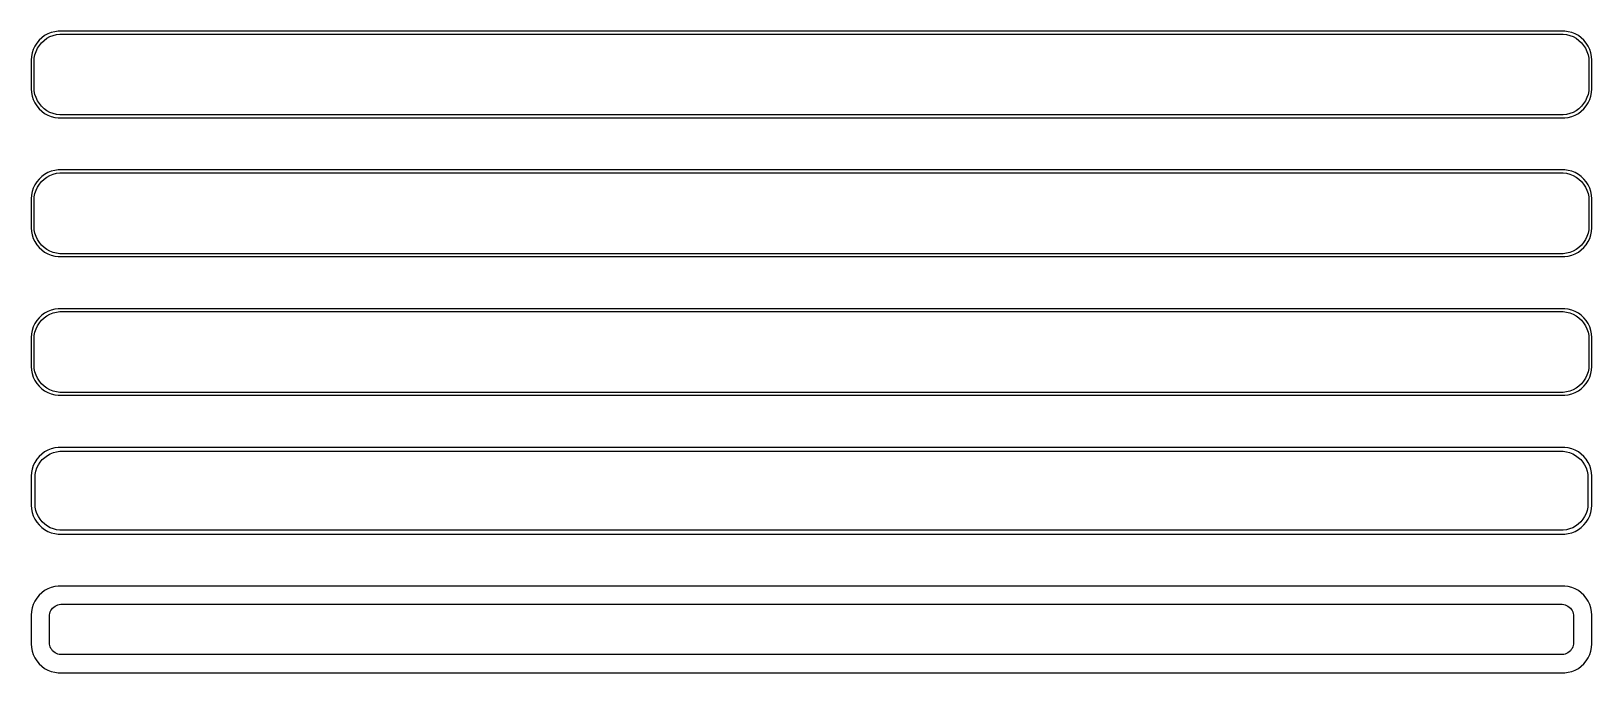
# Model space of a CAD drawing. Header units: metres. Extents: x -135 to 135, y 113 to 223.
import ezdxf

# ---------------------------------------------------------------- set-up
doc = ezdxf.new("R2010")
doc.units = ezdxf.units.M

msp = doc.modelspace()

# ---------------------------------------------------------------- linework, layer by layer
for p, q in [((-134.045, 221.439), (-134.382, 220.909)), ((-133.645, 221.923), (-134.045, 221.439)), ((-133.187, 222.353), (-133.645, 221.923)), ((-133.593, 221.042), (-133.213, 221.502)), ((-133.213, 221.502), (-132.778, 221.91)), ((-132.679, 222.722), (-133.187, 222.353)), ((-132.778, 221.91), (-132.295, 222.261)), ((-132.129, 223.024), (-132.679, 222.722)), ((-132.295, 222.261), (-131.772, 222.548)), ((-131.545, 223.255), (-132.129, 223.024)), ((-131.772, 222.548), (-131.218, 222.768)), ((-130.937, 223.411), (-131.545, 223.255)), ((-131.218, 222.768), (-130.64, 222.916)), ((-130.314, 223.49), (-130.937, 223.411)), ((-130.64, 222.916), (-130.048, 222.991)), ((130.314, 223.49), (-130.314, 223.49)), ((-130.048, 222.991), (130.048, 222.991)), ((130.048, 222.991), (130.64, 222.916)), ((130.937, 223.411), (130.314, 223.49)), ((130.64, 222.916), (131.218, 222.768)), ((131.545, 223.255), (130.937, 223.411)), ((131.218, 222.768), (131.772, 222.548)), ((132.129, 223.024), (131.545, 223.255)), ((131.772, 222.548), (132.295, 222.261)), ((132.679, 222.722), (132.129, 223.024)), ((132.295, 222.261), (132.778, 221.91)), ((133.187, 222.353), (132.679, 222.722)), ((132.778, 221.91), (133.213, 221.502)), ((133.645, 221.923), (133.187, 222.353)), ((133.213, 221.502), (133.593, 221.042)), ((134.045, 221.439), (133.645, 221.923)), ((134.382, 220.909), (134.045, 221.439)), ((-134.961, 219.127), (-135, 218.5)), ((-134.843, 219.743), (-134.961, 219.127)), ((-134.649, 220.341), (-134.843, 219.743)), ((-134.382, 220.909), (-134.649, 220.341)), ((-134.5, 218.25), (-134.463, 218.845)), ((-134.463, 218.845), (-134.351, 219.431)), ((-134.351, 219.431), (-134.166, 219.999)), ((-134.166, 219.999), (-133.912, 220.538)), ((-133.912, 220.538), (-133.593, 221.042)), ((133.593, 221.042), (133.912, 220.538)), ((133.912, 220.538), (134.166, 219.999)), ((134.166, 219.999), (134.351, 219.431)), ((134.351, 219.431), (134.463, 218.845)), ((134.649, 220.341), (134.382, 220.909)), ((134.463, 218.845), (134.5, 218.25)), ((134.843, 219.743), (134.649, 220.341)), ((134.961, 219.127), (134.843, 219.743)), ((135, 218.5), (134.961, 219.127)), ((-135, 218.5), (-135, 213.5)), ((-134.5, 213.75), (-134.5, 218.25)), ((134.5, 218.25), (134.5, 213.75)), ((135, 213.5), (135, 218.5)), ((-135, 213.5), (-134.961, 212.873)), ((-134.463, 213.155), (-134.5, 213.75)), ((134.5, 213.75), (134.463, 213.155)), ((134.961, 212.873), (135, 213.5)), ((-134.961, 212.873), (-134.843, 212.257)), ((-134.843, 212.257), (-134.649, 211.659)), ((-134.649, 211.659), (-134.382, 211.091)), ((-134.351, 212.569), (-134.463, 213.155)), ((-134.382, 211.091), (-134.045, 210.561)), ((-134.166, 212.001), (-134.351, 212.569)), ((-133.912, 211.462), (-134.166, 212.001)), ((-133.593, 210.958), (-133.912, 211.462)), ((-133.213, 210.498), (-133.593, 210.958)), ((133.593, 210.958), (133.213, 210.498)), ((133.912, 211.462), (133.593, 210.958)), ((134.166, 212.001), (133.912, 211.462)), ((134.045, 210.561), (134.382, 211.091)), ((134.351, 212.569), (134.166, 212.001)), ((134.463, 213.155), (134.351, 212.569)), ((134.382, 211.091), (134.649, 211.659)), ((134.649, 211.659), (134.843, 212.257)), ((134.843, 212.257), (134.961, 212.873)), ((-134.045, 210.561), (-133.645, 210.077)), ((-133.645, 210.077), (-133.187, 209.647)), ((-132.778, 210.09), (-133.213, 210.498)), ((-133.187, 209.647), (-132.679, 209.278)), ((-132.295, 209.739), (-132.778, 210.09)), ((-132.679, 209.278), (-132.129, 208.976)), ((-131.772, 209.452), (-132.295, 209.739)), ((-132.129, 208.976), (-131.545, 208.745)), ((-131.218, 209.232), (-131.772, 209.452)), ((-131.545, 208.745), (-130.937, 208.589)), ((-130.64, 209.084), (-131.218, 209.232)), ((-130.937, 208.589), (-130.314, 208.51)), ((-130.048, 209.009), (-130.64, 209.084)), ((-130.314, 208.51), (130.314, 208.51)), ((130.048, 209.009), (-130.048, 209.009)), ((130.64, 209.084), (130.048, 209.009)), ((130.314, 208.51), (130.937, 208.589)), ((131.218, 209.232), (130.64, 209.084)), ((130.937, 208.589), (131.545, 208.745)), ((131.772, 209.452), (131.218, 209.232)), ((131.545, 208.745), (132.129, 208.976)), ((132.295, 209.739), (131.772, 209.452)), ((132.129, 208.976), (132.679, 209.278)), ((132.778, 210.09), (132.295, 209.739)), ((132.679, 209.278), (133.187, 209.647)), ((133.213, 210.498), (132.778, 210.09)), ((133.187, 209.647), (133.645, 210.077)), ((133.645, 210.077), (134.045, 210.561)), ((-134.045, 197.439), (-134.382, 196.909)), ((-133.645, 197.923), (-134.045, 197.439)), ((-133.187, 198.353), (-133.645, 197.923)), ((-133.593, 197.042), (-133.213, 197.502)), ((-133.213, 197.502), (-132.778, 197.91)), ((-132.679, 198.722), (-133.187, 198.353)), ((-132.778, 197.91), (-132.295, 198.261)), ((-132.129, 199.024), (-132.679, 198.722)), ((-132.295, 198.261), (-131.772, 198.548)), ((-131.545, 199.255), (-132.129, 199.024)), ((-131.772, 198.548), (-131.218, 198.768)), ((-130.937, 199.411), (-131.545, 199.255)), ((-131.218, 198.768), (-130.64, 198.916)), ((-130.314, 199.49), (-130.937, 199.411)), ((-130.64, 198.916), (-130.048, 198.991)), ((130.314, 199.49), (-130.314, 199.49)), ((-130.048, 198.991), (130.048, 198.991)), ((130.048, 198.991), (130.64, 198.916)), ((130.937, 199.411), (130.314, 199.49)), ((130.64, 198.916), (131.218, 198.768)), ((131.545, 199.255), (130.937, 199.411)), ((131.218, 198.768), (131.772, 198.548)), ((132.129, 199.024), (131.545, 199.255)), ((131.772, 198.548), (132.295, 198.261)), ((132.679, 198.722), (132.129, 199.024)), ((132.295, 198.261), (132.778, 197.91)), ((133.187, 198.353), (132.679, 198.722)), ((132.778, 197.91), (133.213, 197.502)), ((133.645, 197.923), (133.187, 198.353)), ((133.213, 197.502), (133.593, 197.042)), ((134.045, 197.439), (133.645, 197.923)), ((134.382, 196.909), (134.045, 197.439)), ((-134.961, 195.127), (-135, 194.5)), ((-135, 194.5), (-135, 189.5)), ((-134.843, 195.743), (-134.961, 195.127)), ((-134.649, 196.341), (-134.843, 195.743)), ((-134.382, 196.909), (-134.649, 196.341)), ((-134.5, 194.25), (-134.463, 194.845)), ((-134.463, 194.845), (-134.351, 195.431)), ((-134.351, 195.431), (-134.166, 195.999)), ((-134.166, 195.999), (-133.912, 196.538)), ((-133.912, 196.538), (-133.593, 197.042)), ((133.593, 197.042), (133.912, 196.538)), ((133.912, 196.538), (134.166, 195.999)), ((134.166, 195.999), (134.351, 195.431)), ((134.351, 195.431), (134.463, 194.845)), ((134.649, 196.341), (134.382, 196.909)), ((134.463, 194.845), (134.5, 194.25)), ((134.843, 195.743), (134.649, 196.341)), ((134.961, 195.127), (134.843, 195.743)), ((135, 194.5), (134.961, 195.127)), ((135, 189.5), (135, 194.5)), ((-134.5, 189.75), (-134.5, 194.25)), ((134.5, 194.25), (134.5, 189.75)), ((-135, 189.5), (-134.961, 188.873)), ((-134.463, 189.155), (-134.5, 189.75)), ((-134.351, 188.569), (-134.463, 189.155)), ((134.463, 189.155), (134.351, 188.569)), ((134.5, 189.75), (134.463, 189.155)), ((134.961, 188.873), (135, 189.5)), ((-134.961, 188.873), (-134.843, 188.257)), ((-134.843, 188.257), (-134.649, 187.659)), ((-134.649, 187.659), (-134.382, 187.091)), ((-134.382, 187.091), (-134.045, 186.561)), ((-134.166, 188.001), (-134.351, 188.569)), ((-133.912, 187.462), (-134.166, 188.001)), ((-134.045, 186.561), (-133.645, 186.077)), ((-133.593, 186.958), (-133.912, 187.462)), ((-133.213, 186.498), (-133.593, 186.958)), ((-132.778, 186.09), (-133.213, 186.498)), ((133.213, 186.498), (132.778, 186.09)), ((133.593, 186.958), (133.213, 186.498)), ((133.912, 187.462), (133.593, 186.958)), ((133.645, 186.077), (134.045, 186.561)), ((134.166, 188.001), (133.912, 187.462)), ((134.045, 186.561), (134.382, 187.091)), ((134.351, 188.569), (134.166, 188.001)), ((134.382, 187.091), (134.649, 187.659)), ((134.649, 187.659), (134.843, 188.257)), ((134.843, 188.257), (134.961, 188.873)), ((-133.645, 186.077), (-133.187, 185.647)), ((-133.187, 185.647), (-132.679, 185.278)), ((-132.295, 185.739), (-132.778, 186.09)), ((-132.679, 185.278), (-132.129, 184.976)), ((-131.772, 185.452), (-132.295, 185.739)), ((-132.129, 184.976), (-131.545, 184.745)), ((-131.218, 185.232), (-131.772, 185.452)), ((-131.545, 184.745), (-130.937, 184.589)), ((-130.64, 185.084), (-131.218, 185.232)), ((-130.937, 184.589), (-130.314, 184.51)), ((-130.048, 185.009), (-130.64, 185.084)), ((-130.314, 184.51), (130.314, 184.51)), ((130.048, 185.009), (-130.048, 185.009)), ((130.64, 185.084), (130.048, 185.009)), ((130.314, 184.51), (130.937, 184.589)), ((131.218, 185.232), (130.64, 185.084)), ((130.937, 184.589), (131.545, 184.745)), ((131.772, 185.452), (131.218, 185.232)), ((131.545, 184.745), (132.129, 184.976)), ((132.295, 185.739), (131.772, 185.452)), ((132.129, 184.976), (132.679, 185.278)), ((132.778, 186.09), (132.295, 185.739)), ((132.679, 185.278), (133.187, 185.647)), ((133.187, 185.647), (133.645, 186.077)), ((-134.382, 172.909), (-134.649, 172.341)), ((-134.045, 173.439), (-134.382, 172.909)), ((-133.645, 173.923), (-134.045, 173.439)), ((-133.912, 172.538), (-133.593, 173.042)), ((-133.187, 174.353), (-133.645, 173.923)), ((-133.593, 173.042), (-133.213, 173.502)), ((-133.213, 173.502), (-132.778, 173.91)), ((-132.679, 174.722), (-133.187, 174.353)), ((-132.778, 173.91), (-132.295, 174.261)), ((-132.129, 175.024), (-132.679, 174.722)), ((-132.295, 174.261), (-131.772, 174.548)), ((-131.545, 175.255), (-132.129, 175.024)), ((-131.772, 174.548), (-131.218, 174.768)), ((-130.937, 175.411), (-131.545, 175.255)), ((-131.218, 174.768), (-130.64, 174.916)), ((-130.314, 175.49), (-130.937, 175.411)), ((-130.64, 174.916), (-130.048, 174.991)), ((130.314, 175.49), (-130.314, 175.49)), ((-130.048, 174.991), (130.048, 174.991)), ((130.048, 174.991), (130.64, 174.916)), ((130.937, 175.411), (130.314, 175.49)), ((130.64, 174.916), (131.218, 174.768)), ((131.545, 175.255), (130.937, 175.411)), ((131.218, 174.768), (131.772, 174.548)), ((132.129, 175.024), (131.545, 175.255)), ((131.772, 174.548), (132.295, 174.261)), ((132.679, 174.722), (132.129, 175.024)), ((132.295, 174.261), (132.778, 173.91)), ((133.187, 174.353), (132.679, 174.722)), ((132.778, 173.91), (133.213, 173.502)), ((133.645, 173.923), (133.187, 174.353)), ((133.213, 173.502), (133.593, 173.042)), ((133.593, 173.042), (133.912, 172.538)), ((134.045, 173.439), (133.645, 173.923)), ((134.382, 172.909), (134.045, 173.439)), ((134.649, 172.341), (134.382, 172.909)), ((-134.961, 171.127), (-135, 170.5)), ((-135, 170.5), (-135, 165.5)), ((-134.843, 171.743), (-134.961, 171.127)), ((-134.649, 172.341), (-134.843, 171.743)), ((-134.5, 170.25), (-134.463, 170.845)), ((-134.5, 165.75), (-134.5, 170.25)), ((-134.463, 170.845), (-134.351, 171.431)), ((-134.351, 171.431), (-134.166, 171.999)), ((-134.166, 171.999), (-133.912, 172.538)), ((133.912, 172.538), (134.166, 171.999)), ((134.166, 171.999), (134.351, 171.431)), ((134.351, 171.431), (134.463, 170.845)), ((134.463, 170.845), (134.5, 170.25)), ((134.5, 170.25), (134.5, 165.75)), ((134.843, 171.743), (134.649, 172.341)), ((134.961, 171.127), (134.843, 171.743)), ((135, 170.5), (134.961, 171.127)), ((135, 165.5), (135, 170.5)), ((-135, 165.5), (-134.961, 164.873)), ((-134.961, 164.873), (-134.843, 164.257)), ((-134.463, 165.155), (-134.5, 165.75)), ((-134.351, 164.569), (-134.463, 165.155)), ((134.463, 165.155), (134.351, 164.569)), ((134.5, 165.75), (134.463, 165.155)), ((134.843, 164.257), (134.961, 164.873)), ((134.961, 164.873), (135, 165.5)), ((-134.843, 164.257), (-134.649, 163.659)), ((-134.649, 163.659), (-134.382, 163.091)), ((-134.382, 163.091), (-134.045, 162.561)), ((-134.166, 164.001), (-134.351, 164.569)), ((-133.912, 163.462), (-134.166, 164.001)), ((-134.045, 162.561), (-133.645, 162.077)), ((-133.593, 162.958), (-133.912, 163.462)), ((-133.645, 162.077), (-133.187, 161.647)), ((-133.213, 162.498), (-133.593, 162.958)), ((-132.778, 162.09), (-133.213, 162.498)), ((-132.295, 161.739), (-132.778, 162.09)), ((132.778, 162.09), (132.295, 161.739)), ((133.213, 162.498), (132.778, 162.09)), ((133.187, 161.647), (133.645, 162.077)), ((133.593, 162.958), (133.213, 162.498)), ((133.912, 163.462), (133.593, 162.958)), ((133.645, 162.077), (134.045, 162.561)), ((134.166, 164.001), (133.912, 163.462)), ((134.045, 162.561), (134.382, 163.091)), ((134.351, 164.569), (134.166, 164.001)), ((134.382, 163.091), (134.649, 163.659)), ((134.649, 163.659), (134.843, 164.257)), ((-133.187, 161.647), (-132.679, 161.278)), ((-132.679, 161.278), (-132.129, 160.976)), ((-131.772, 161.452), (-132.295, 161.739)), ((-132.129, 160.976), (-131.545, 160.745)), ((-131.218, 161.232), (-131.772, 161.452)), ((-131.545, 160.745), (-130.937, 160.589)), ((-130.64, 161.084), (-131.218, 161.232)), ((-130.937, 160.589), (-130.314, 160.51)), ((-130.048, 161.009), (-130.64, 161.084)), ((-130.314, 160.51), (130.314, 160.51)), ((130.048, 161.009), (-130.048, 161.009)), ((130.64, 161.084), (130.048, 161.009)), ((130.314, 160.51), (130.937, 160.589)), ((131.218, 161.232), (130.64, 161.084)), ((130.937, 160.589), (131.545, 160.745)), ((131.772, 161.452), (131.218, 161.232)), ((131.545, 160.745), (132.129, 160.976)), ((132.295, 161.739), (131.772, 161.452)), ((132.129, 160.976), (132.679, 161.278)), ((132.679, 161.278), (133.187, 161.647)), ((-131.545, 151.255), (-132.129, 151.024)), ((-130.937, 151.411), (-131.545, 151.255)), ((-130.314, 151.49), (-130.937, 151.411)), ((130.314, 151.49), (-130.314, 151.49)), ((130.937, 151.411), (130.314, 151.49)), ((131.545, 151.255), (130.937, 151.411)), ((132.129, 151.024), (131.545, 151.255)), ((-134.382, 148.909), (-134.649, 148.341)), ((-134.045, 149.439), (-134.382, 148.909)), ((-133.645, 149.923), (-134.045, 149.439)), ((-133.762, 148.456), (-133.454, 148.941)), ((-133.187, 150.353), (-133.645, 149.923)), ((-133.454, 148.941), (-133.088, 149.384)), ((-132.679, 150.722), (-133.187, 150.353)), ((-133.088, 149.384), (-132.668, 149.778)), ((-132.129, 151.024), (-132.679, 150.722)), ((-132.668, 149.778), (-132.203, 150.116)), ((-132.203, 150.116), (-131.699, 150.393)), ((-131.699, 150.393), (-131.165, 150.604)), ((-131.165, 150.604), (-130.608, 150.747)), ((-130.608, 150.747), (-130.037, 150.819)), ((-130.037, 150.819), (130.037, 150.819)), ((130.037, 150.819), (130.608, 150.747)), ((130.608, 150.747), (131.165, 150.604)), ((131.165, 150.604), (131.699, 150.393)), ((131.699, 150.393), (132.203, 150.116)), ((132.679, 150.722), (132.129, 151.024)), ((132.203, 150.116), (132.668, 149.778)), ((132.668, 149.778), (133.088, 149.384)), ((133.187, 150.353), (132.679, 150.722)), ((133.088, 149.384), (133.454, 148.941)), ((133.645, 149.923), (133.187, 150.353)), ((133.454, 148.941), (133.762, 148.456)), ((134.045, 149.439), (133.645, 149.923)), ((134.382, 148.909), (134.045, 149.439)), ((134.649, 148.341), (134.382, 148.909)), ((-134.961, 147.127), (-135, 146.5)), ((-135, 146.5), (-135, 141.5)), ((-134.843, 147.743), (-134.961, 147.127)), ((-134.649, 148.341), (-134.843, 147.743)), ((-134.328, 146.25), (-134.292, 146.824)), ((-134.328, 141.75), (-134.328, 146.25)), ((-134.292, 146.824), (-134.185, 147.389)), ((-134.185, 147.389), (-134.007, 147.935)), ((-134.007, 147.935), (-133.762, 148.456)), ((133.762, 148.456), (134.007, 147.935)), ((134.007, 147.935), (134.185, 147.389)), ((134.185, 147.389), (134.292, 146.824)), ((134.292, 146.824), (134.328, 146.25)), ((134.328, 146.25), (134.328, 141.75)), ((134.843, 147.743), (134.649, 148.341)), ((134.961, 147.127), (134.843, 147.743)), ((135, 146.5), (134.961, 147.127)), ((135, 141.5), (135, 146.5)), ((-135, 141.5), (-134.961, 140.873)), ((-134.961, 140.873), (-134.843, 140.257)), ((-134.292, 141.176), (-134.328, 141.75)), ((-134.185, 140.611), (-134.292, 141.176)), ((-134.007, 140.065), (-134.185, 140.611)), ((134.185, 140.611), (134.007, 140.065)), ((134.292, 141.176), (134.185, 140.611)), ((134.328, 141.75), (134.292, 141.176)), ((134.843, 140.257), (134.961, 140.873)), ((134.961, 140.873), (135, 141.5)), ((-134.843, 140.257), (-134.649, 139.659)), ((-134.649, 139.659), (-134.382, 139.091)), ((-134.382, 139.091), (-134.045, 138.561)), ((-134.045, 138.561), (-133.645, 138.077)), ((-133.762, 139.544), (-134.007, 140.065)), ((-133.454, 139.059), (-133.762, 139.544)), ((-133.645, 138.077), (-133.187, 137.647)), ((-133.088, 138.616), (-133.454, 139.059)), ((-132.668, 138.222), (-133.088, 138.616)), ((-132.203, 137.884), (-132.668, 138.222)), ((-131.699, 137.607), (-132.203, 137.884)), ((132.203, 137.884), (131.699, 137.607)), ((132.668, 138.222), (132.203, 137.884)), ((133.088, 138.616), (132.668, 138.222)), ((133.454, 139.059), (133.088, 138.616)), ((133.187, 137.647), (133.645, 138.077)), ((133.762, 139.544), (133.454, 139.059)), ((133.645, 138.077), (134.045, 138.561)), ((134.007, 140.065), (133.762, 139.544)), ((134.045, 138.561), (134.382, 139.091)), ((134.382, 139.091), (134.649, 139.659)), ((134.649, 139.659), (134.843, 140.257)), ((-133.187, 137.647), (-132.679, 137.278)), ((-132.679, 137.278), (-132.129, 136.976)), ((-132.129, 136.976), (-131.545, 136.745)), ((-131.165, 137.396), (-131.699, 137.607)), ((-131.545, 136.745), (-130.937, 136.589)), ((-130.608, 137.253), (-131.165, 137.396)), ((-130.937, 136.589), (-130.314, 136.51)), ((-130.037, 137.181), (-130.608, 137.253)), ((-130.314, 136.51), (130.314, 136.51)), ((130.037, 137.181), (-130.037, 137.181)), ((130.608, 137.253), (130.037, 137.181)), ((130.314, 136.51), (130.937, 136.589)), ((131.165, 137.396), (130.608, 137.253)), ((130.937, 136.589), (131.545, 136.745)), ((131.699, 137.607), (131.165, 137.396)), ((131.545, 136.745), (132.129, 136.976)), ((132.129, 136.976), (132.679, 137.278)), ((132.679, 137.278), (133.187, 137.647)), ((-132.129, 127.024), (-132.679, 126.722)), ((-131.545, 127.255), (-132.129, 127.024)), ((-130.937, 127.411), (-131.545, 127.255)), ((-130.314, 127.49), (-130.937, 127.411)), ((130.314, 127.49), (-130.314, 127.49)), ((130.937, 127.411), (130.314, 127.49)), ((131.545, 127.255), (130.937, 127.411)), ((132.129, 127.024), (131.545, 127.255)), ((132.679, 126.722), (132.129, 127.024)), ((-134.649, 124.341), (-134.843, 123.743)), ((-134.382, 124.909), (-134.649, 124.341)), ((-134.045, 125.439), (-134.382, 124.909)), ((-133.645, 125.923), (-134.045, 125.439)), ((-133.187, 126.353), (-133.645, 125.923)), ((-132.679, 126.722), (-133.187, 126.353)), ((-130.648, 124.159), (-130.402, 124.256)), ((-130.402, 124.256), (-130.145, 124.322)), ((-130.145, 124.322), (-129.882, 124.355)), ((-129.882, 124.355), (129.882, 124.355)), ((129.882, 124.355), (130.145, 124.322)), ((130.145, 124.322), (130.402, 124.256)), ((130.402, 124.256), (130.648, 124.159)), ((133.187, 126.353), (132.679, 126.722)), ((133.645, 125.923), (133.187, 126.353)), ((134.045, 125.439), (133.645, 125.923)), ((134.382, 124.909), (134.045, 125.439)), ((134.649, 124.341), (134.382, 124.909)), ((134.843, 123.743), (134.649, 124.341)), ((-134.961, 123.127), (-135, 122.5)), ((-135, 122.5), (-135, 117.5)), ((-134.843, 123.743), (-134.961, 123.127)), ((-131.86, 122.25), (-131.843, 122.514)), ((-131.86, 117.75), (-131.86, 122.25)), ((-131.843, 122.514), (-131.793, 122.775)), ((-131.793, 122.775), (-131.711, 123.027)), ((-131.711, 123.027), (-131.599, 123.266)), ((-131.599, 123.266), (-131.457, 123.49)), ((-131.457, 123.49), (-131.288, 123.694)), ((-131.288, 123.694), (-131.095, 123.875)), ((-131.095, 123.875), (-130.88, 124.031)), ((-130.88, 124.031), (-130.648, 124.159)), ((130.648, 124.159), (130.88, 124.031)), ((130.88, 124.031), (131.095, 123.875)), ((131.095, 123.875), (131.288, 123.694)), ((131.288, 123.694), (131.457, 123.49)), ((131.457, 123.49), (131.599, 123.266)), ((131.599, 123.266), (131.711, 123.027)), ((131.711, 123.027), (131.793, 122.775)), ((131.793, 122.775), (131.843, 122.514)), ((131.843, 122.514), (131.86, 122.25)), ((131.86, 122.25), (131.86, 117.75)), ((134.961, 123.127), (134.843, 123.743)), ((135, 122.5), (134.961, 123.127)), ((135, 117.5), (135, 122.5)), ((-135, 117.5), (-134.961, 116.873)), ((-134.961, 116.873), (-134.843, 116.257)), ((-134.843, 116.257), (-134.649, 115.659)), ((-131.843, 117.486), (-131.86, 117.75)), ((-131.793, 117.225), (-131.843, 117.486)), ((-131.711, 116.973), (-131.793, 117.225)), ((-131.599, 116.734), (-131.711, 116.973)), ((-131.457, 116.51), (-131.599, 116.734)), ((-131.288, 116.306), (-131.457, 116.51)), ((-131.095, 116.125), (-131.288, 116.306)), ((-130.88, 115.969), (-131.095, 116.125)), ((131.095, 116.125), (130.88, 115.969)), ((131.288, 116.306), (131.095, 116.125)), ((131.457, 116.51), (131.288, 116.306)), ((131.599, 116.734), (131.457, 116.51)), ((131.711, 116.973), (131.599, 116.734)), ((131.793, 117.225), (131.711, 116.973)), ((131.843, 117.486), (131.793, 117.225)), ((131.86, 117.75), (131.843, 117.486)), ((134.649, 115.659), (134.843, 116.257)), ((134.843, 116.257), (134.961, 116.873)), ((134.961, 116.873), (135, 117.5)), ((-134.649, 115.659), (-134.382, 115.091)), ((-134.382, 115.091), (-134.045, 114.561)), ((-134.045, 114.561), (-133.645, 114.077)), ((-133.645, 114.077), (-133.187, 113.647)), ((-133.187, 113.647), (-132.679, 113.278)), ((-130.648, 115.841), (-130.88, 115.969)), ((-130.402, 115.744), (-130.648, 115.841)), ((-130.145, 115.678), (-130.402, 115.744)), ((-129.882, 115.645), (-130.145, 115.678)), ((129.882, 115.645), (-129.882, 115.645)), ((130.145, 115.678), (129.882, 115.645)), ((130.402, 115.744), (130.145, 115.678)), ((130.648, 115.841), (130.402, 115.744)), ((130.88, 115.969), (130.648, 115.841)), ((132.679, 113.278), (133.187, 113.647)), ((133.187, 113.647), (133.645, 114.077)), ((133.645, 114.077), (134.045, 114.561)), ((134.045, 114.561), (134.382, 115.091)), ((134.382, 115.091), (134.649, 115.659)), ((-132.679, 113.278), (-132.129, 112.976)), ((-132.129, 112.976), (-131.545, 112.745)), ((-131.545, 112.745), (-130.937, 112.589)), ((-130.937, 112.589), (-130.314, 112.51)), ((-130.314, 112.51), (130.314, 112.51)), ((130.314, 112.51), (130.937, 112.589)), ((130.937, 112.589), (131.545, 112.745)), ((131.545, 112.745), (132.129, 112.976)), ((132.129, 112.976), (132.679, 113.278))]:
    msp.add_line(p, q)

doc.saveas('drawing.dxf')
